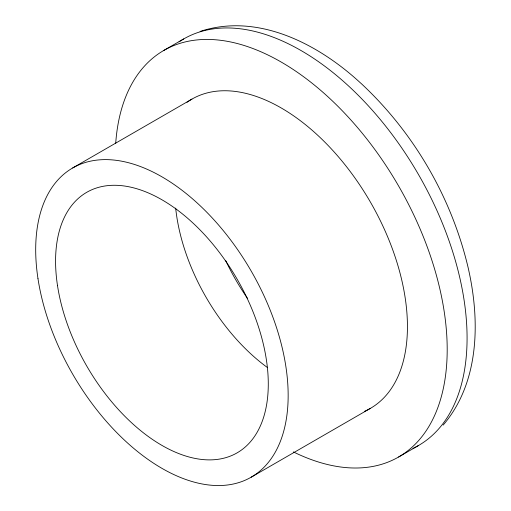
<?xml version="1.0" encoding="UTF-8"?>
<svg xmlns="http://www.w3.org/2000/svg" width="511" height="511" viewBox="0 0 511 511"><rect width="100%" height="100%" fill="white"/><g stroke="black" fill="none" stroke-linecap="round" stroke-linejoin="round"><path stroke-width="0.77" d="M443.152 425.107C479.018 383.122 480.116 322.754 468.951 271.335L468.478 269.105C452.165 198.638 414.389 133.199 361.52 83.836L359.821 82.316C318.021 43.914 257.742 12.507 200.108 31.427M163.827 50.423L183.705 38.945M72.664 167.978L191.938 99.115M251.188 477.191L370.462 408.327M398.574 457.019L418.458 445.541M115.71 143.291A234.747 135.536 60 0 1 285.726 64.731A234.747 135.536 60 0 1 447.151 345.085A234.747 135.536 60 0 1 293.41 451.922M267.342 367.479A150.406 86.838 60 0 1 175.675 208.086M179.08 41.832A234.747 135.536 60 0 1 418.796 175.062A234.747 135.536 60 0 1 412.939 448.441M247.439 298.245A150.406 86.838 60 0 1 225.766 260.699M186.988 102.309A178.524 103.069 60 0 1 370.782 202.733A178.524 103.069 60 0 1 364.547 411.317M37.974 278.604A178.524 103.069 60 0 0 244.59 480.468A178.524 103.069 60 0 0 203.212 208.673A178.524 103.069 60 0 0 37.974 278.604M57.494 285.534A150.406 86.838 60 0 0 231.572 455.608A150.406 86.838 60 0 0 196.709 226.609A150.406 86.838 60 0 0 57.494 285.534"/></g></svg>
